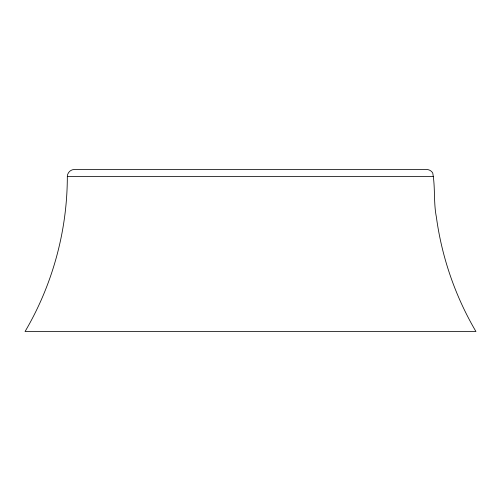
<?xml version="1.0" encoding="UTF-8"?>
<svg xmlns="http://www.w3.org/2000/svg" width="501" height="501" viewBox="0 0 501 501"><rect width="100%" height="100%" fill="white"/><g stroke="black" fill="none" stroke-linecap="round" stroke-linejoin="round"><path stroke-width="0.75" d="M67.322 176.527C67.328 230.736 52.58 284.818 25.05 331.524L475.95 331.524C455.346 296.479 441.819 257.332 436.377 217.046C433.471 202.573 435.382 187.311 432.732 173.002C431.455 170.872 429.113 169.52 426.633 169.476L74.367 169.476C70.597 169.457 67.297 172.751 67.322 176.527L433.678 176.527"/></g></svg>
